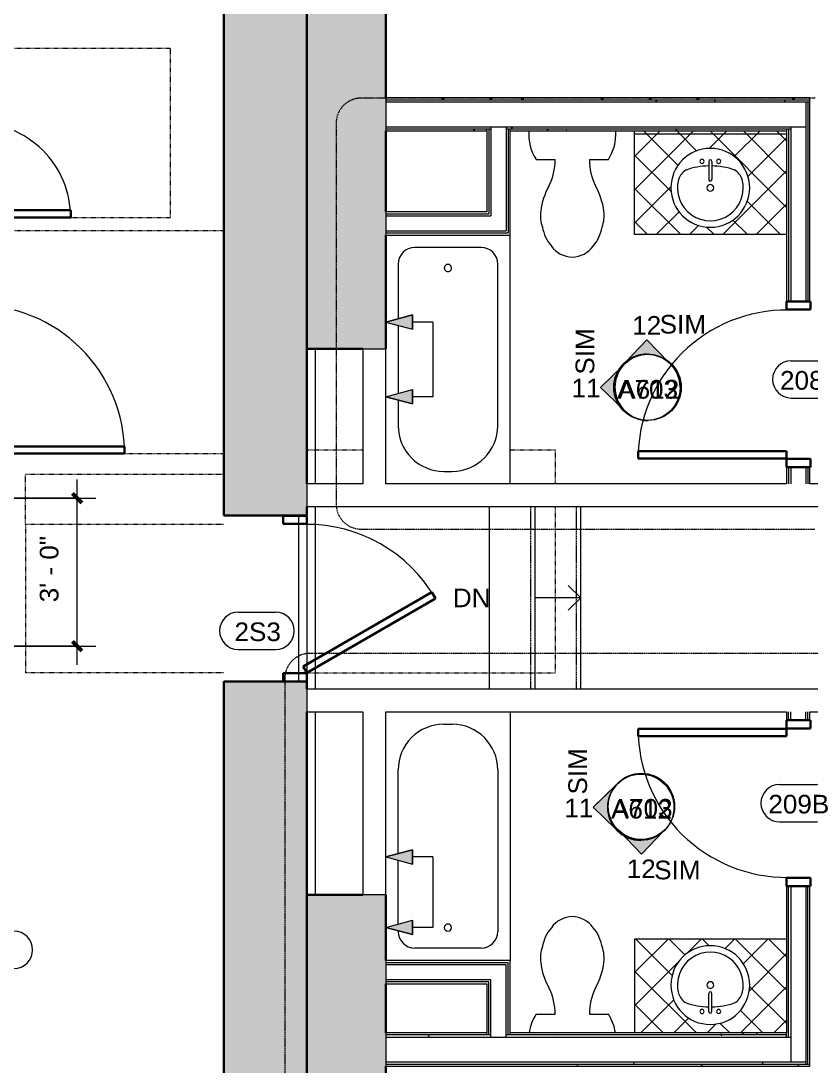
# Model space of a CAD drawing. Header units: inches. Extents: x -1176 to 1507, y -2587 to 978.
# Drawn here: x -639 to -448.5, y 212.2 to 464.3 of the extents above; entities that cross this region are included whole.
import ezdxf

# ---------------------------------------------------------------- set-up
doc = ezdxf.new("R2010")
doc.units = ezdxf.units.IN
doc.header["$MEASUREMENT"] = 0
for name, pattern in [('Dash', [0.25, 0.125, -0.125]), ('Dash Dot 3_16_', [0.3125, 0.1875, -0.0625, 0, -0.0625]), ('Overhead 1_16_', [0.101562, 0.0625, -0.039062])]:
    doc.linetypes.add(name, pattern=pattern)
for name, color, linetype, lineweight in [('A-ANNO-DIMS', 211, 'Continuous', 9), ('A-ANNO-DIMS-48', 211, 'Continuous', 9), ('A-ANNO-NOTE', 131, 'Continuous', 9), ('A-ANNO-SYMB', 150, 'Continuous', 9), ('A-DETL-GENF', 92, 'Continuous', 9), ('A-DOOR', 31, 'Continuous', 18), ('A-DOOR-FRAM', 31, 'Continuous', 30), ('A-DOOR-IDEN', 31, 'Continuous', 9), ('A-FLOR', 192, 'Continuous', 18), ('A-GENM', 13, 'Continuous', 18), ('A-WALL', 113, 'Continuous', 18), ('A-WALL-PATT', 111, 'Continuous', 18), ('G-ANNO-SYMB', 111, 'Continuous', 9), ('I-WALL', 2, 'Continuous', 18), ('P-SANR-FIXT', 6, 'Continuous', 9), ('Q-CASE', 31, 'Continuous', 9), ('S-STRS', 31, 'Continuous', 18), ('S-STRS-ANNO', 31, 'Continuous', 9), ('S-STRS-IDEN', 31, 'Continuous', 9)]:
    doc.layers.add(name, color=color, linetype=linetype, lineweight=lineweight)
doc.styles.add('Arial', font='arial.ttf', dxfattribs={"height": 4.5})
doc.styles.add('Swis721 Lt BT', font='swissl.ttf', dxfattribs={"height": 4.5})
doc.dimstyles.new('OTJ_-_3_32__Linear__1_2__Tolerance_1', dxfattribs={"dimscale": 12, "dimtxt": 4.748918, "dimasz": 0.1875, "dimexe": 0.375, "dimexo": 0.25, "dimgap": 0.25, "dimtad": 1, "dimdec": 1, "dimrnd": 0.5, "dimzin": 3, "dimdsep": 46, "dimlunit": 4, "dimtxsty": 'Swis721 Lt BT', "dimblk1": 'OBLIQUE', "dimblk2": 'OBLIQUE', "dimsah": 1, "dimcen": 0.09, "dimdle": 0.375, "dimazin": 0, "dimtfac": 1, "dimtdec": 4, "dimtix": 1, "dimtmove": 0, "dimatfit": 3, "dimfxl": 1, "dimtvp": 1, "dimfrac": 2, "dimtolj": 1, "dimtzin": 0, "dimarcsym": 2})
pattern_1 = [(0, (0, 0), (15.36, 3.84), [0.634, -10.886, 0.634, -10.886, -61.44]), (0, (0, 0), (15.36, 3.84), [-23.04, 0.634, -22.406, 0.634, -10.886, -26.88]), (0, (0, 0), (15.36, 3.84), [-57.6, 0.634, -7.046, 0.634, -18.566]), (120, (5.76, 1.92), (-11.005538, 11.38215), [0.634, -10.886, 0.634, -10.886, -61.44]), (120, (5.76, 1.92), (-11.005538, 11.38215), [-23.04, 0.634, -22.406, 0.634, -10.886, -26.88]), (120, (5.76, 1.92), (-11.005538, 11.38215), [-57.6, 0.634, -7.046, 0.634, -18.566]), (240, (7.68, 9.6), (-4.354462, -15.22215), [0.634, -10.886, 0.634, -10.886, -61.44]), (240, (7.68, 9.6), (-4.354462, -15.22215), [-23.04, 0.634, -22.406, 0.634, -10.886, -26.88]), (240, (7.68, 9.6), (-4.354462, -15.22215), [-57.6, 0.634, -7.046, 0.634, -18.566])]

# ---------------------------------------------------------------- blocks, each defined once
blk = doc.blocks.new('Vanity Counter Top w Round Sink Hole - 24_ Depth-7683068-2nd Floor Construction')
at = {"layer": 'Q-CASE'}
h = blk.add_hatch(dxfattribs=at)
h.set_pattern_fill('FP_37', color=256, style=0, pattern_type=2)
h.set_pattern_definition([(225, (-506.709, 437.708), (4.006467, -4.006467), []), (315, (-506.709, 437.708), (4.006467, 4.006467), [])])
h.paths.add_polyline_path([(-42.45, 25), (-52.26, 25), (-52.26, 0), (-15.64, 0), (-15.64, 25), (-41.31, 25)], flags=0)
h.paths.add_polyline_path([(-33.89, 23.21), (-31.77, 22.97), (-29.77, 22.27), (-27.96, 21.14), (-26.46, 19.63), (-25.33, 17.83), (-24.63, 15.82), (-24.39, 13.71), (-24.63, 11.59), (-25.33, 9.59), (-26.46, 7.78), (-27.96, 6.28), (-29.77, 5.15), (-31.77, 4.45), (-33.89, 4.21), (-36, 4.45), (-38.01, 5.15), (-39.81, 6.28), (-41.31, 7.78), (-42.45, 9.59), (-43.15, 11.59), (-43.39, 13.71), (-43.15, 15.82), (-42.42, 17.87), (-41.31, 19.63), (-39.81, 21.14), (-38.01, 22.27), (-36, 22.97)], flags=0)
for p, q in [((-52.26, 25), (-15.64, 25)), ((-15.64, 25), (-15.64, 0)), ((-52.26, 0.75), (-15.64, 0.75))]:
    blk.add_line(p, q, dxfattribs=at)
blk = doc.blocks.new('Sink Vanity-Round - 19_ x 19_-6996918-2nd Floor Construction')
at = {"layer": 'P-SANR-FIXT'}
for p, q in [((3.43, -9.73), (3.43, -5.36)), ((4.18, -9.73), (4.18, -5.36))]:
    blk.add_line(p, q, dxfattribs=at)
for centre, radius, start, end in [((3.81, -3.35), 9.5, 90, 270), ((3.81, -3.35), 9.5, 270, 90), ((3.81, -3.35), 7.93, 345.3071, 194.6929), ((3.81, -3.35), 0.812, 0, 180), ((3.81, -3.35), 0.812, 180, 0), ((3.81, -5.36), 0.375, 0, 180), ((0.05, -4.11), 4.12, 197.8096, 239.2073), ((7.56, -4.11), 4.12, 300.7927, 342.1904), ((3.81, 9.17), 17.81, 250.7914, 268.7933), ((1.81, -9.73), 0.5, 0, 180), ((1.81, -9.73), 0.5, 180, 0), ((3.81, -9.73), 0.375, 180, 0), ((3.81, 9.17), 17.81, 271.2067, 289.2086), ((5.81, -9.73), 0.5, 0, 180), ((5.81, -9.73), 0.5, 180, 0)]:
    blk.add_arc(centre, radius, start, end, dxfattribs=at)
blk = doc.blocks.new('Single Flush - D2 3_ X 8_-8252885-2nd Floor Construction')
at = {"layer": 'A-DOOR', "lineweight": 30}
for p, q in [((16.15625, -2.8125), (17.90625, -2.8125)), ((16.15625, -38.625), (16.15625, -2.8125)), ((17.90625, -2.8125), (17.90625, -38.625)), ((17.90625, -38.625), (16.15625, -38.625))]:
    blk.add_line(p, q, dxfattribs=at)
at = {"layer": 'A-DOOR', "lineweight": 9}
blk.add_arc((17.90625, -2.8125), 35.8125, 179.5, 270, dxfattribs=at)
at = {"layer": 'A-DOOR-FRAM'}
for p, q in [((-20, 2.9375), (-20, -2.8125)), ((-20, 2.9375), (-18, 2.9375)), ((-18, 2.9375), (-18, -2.8125)), ((18.000004, 2.9375), (18.000004, -2.8125)), ((18.000004, 2.9375), (20.000004, 2.9375)), ((20.000004, 2.9375), (20.000004, -2.8125)), ((-20, -2.8125), (-18, -2.8125)), ((18.000004, -2.8125), (20.000004, -2.8125))]:
    blk.add_line(p, q, dxfattribs=at)
blk = doc.blocks.new('Single Flush - D2 3_ X 8_-8252906-2nd Floor Construction')
at = {"layer": 'A-DOOR', "lineweight": 30}
for p, q in [((16.16, 38.62), (16.16, 2.81)), ((17.91, 38.62), (16.16, 38.62)), ((17.91, 2.81), (17.91, 38.62)), ((16.16, 2.81), (17.91, 2.81))]:
    blk.add_line(p, q, dxfattribs=at)
at = {"layer": 'A-DOOR', "lineweight": 9}
blk.add_arc((17.91, 2.81), 35.81, 90, 180.5, dxfattribs=at)
at = {"layer": 'A-DOOR-FRAM'}
for p, q in [((-20, -2.94), (-20, 2.81)), ((-20, 2.81), (-18, 2.81)), ((-18, -2.94), (-18, 2.81)), ((18, -2.94), (18, 2.81)), ((18, 2.81), (20, 2.81)), ((20, -2.94), (20, 2.81)), ((-20, -2.94), (-18, -2.94)), ((18, -2.94), (20, -2.94))]:
    blk.add_line(p, q, dxfattribs=at)
at = {"layer": 'A-GENM', "linetype": 'Dash', "lineweight": 9}
for p, q in [((-35.91, 2.81), (-35.91, 62.56)), ((17.91, 2.81), (17.91, 62.56)), ((17.87, 2.81), (17.91, 2.81)), ((-17.91, -2.81), (-17.91, -39.74)), ((17.87, -2.81), (17.91, -2.81)), ((17.91, -2.81), (17.91, -39.74))]:
    blk.add_line(p, q, dxfattribs=at)
blk = doc.blocks.new('Single Flush - D2 3_ X 8_-8252881-2nd Floor Construction')
at = {"layer": 'A-DOOR', "lineweight": 30}
for p, q in [((0, 41.01), (-1.52, 40.14)), ((17.91, 10), (0, 41.01)), ((-1.52, 40.14), (16.39, 9.12)), ((16.39, 9.12), (17.91, 10))]:
    blk.add_line(p, q, dxfattribs=at)
at = {"layer": 'A-DOOR', "lineweight": 9}
blk.add_arc((17.91, 10), 35.81, 120, 180.5, dxfattribs=at)
at = {"layer": 'A-DOOR-FRAM'}
for p, q in [((-20, 4.25), (-20, 10)), ((-20, 10), (-18, 10)), ((-18, 4.25), (-18, 10)), ((18, 4.25), (18, 10)), ((18, 10), (20, 10)), ((20, 4.25), (20, 10)), ((-20, 4.25), (-18, 4.25)), ((18, 4.25), (20, 4.25))]:
    blk.add_line(p, q, dxfattribs=at)
at = {"layer": 'A-GENM', "linetype": 'Dash', "lineweight": 9}
for p, q in [((-35.91, 69.81), (-27.69, 69.81)), ((-35.91, 59), (-35.91, 69.81)), ((-22.19, 69.81), (17.91, 69.81)), ((17.91, 10), (17.91, 69.81)), ((-35.91, 10), (-35.91, 23.5)), ((17.87, 10), (17.91, 10)), ((-29.91, -10), (-29.91, -57.81)), ((-17.91, -10), (-17.91, -57.81)), ((17.87, -10), (17.91, -10)), ((17.91, -10), (17.91, -57.81)), ((-17.91, -57.81), (-29.91, -57.81)), ((-17.91, -57.81), (17.91, -57.81))]:
    blk.add_line(p, q, dxfattribs=at)
blk = doc.blocks.new('Single Flush - D2 3_ X 8_-8252890-2nd Floor Construction')
at = {"layer": 'A-DOOR', "lineweight": 30}
for p, q in [((16.15625, 38.625), (16.15625, 2.8125)), ((17.90625, 38.625), (16.15625, 38.625)), ((17.90625, 2.8125), (17.90625, 38.625)), ((16.15625, 2.8125), (17.90625, 2.8125))]:
    blk.add_line(p, q, dxfattribs=at)
at = {"layer": 'A-DOOR', "lineweight": 9}
blk.add_arc((17.90625, 2.8125), 35.8125, 90, 180.5, dxfattribs=at)
at = {"layer": 'A-DOOR-FRAM'}
for p, q in [((-20, -2.9375), (-20, 2.8125)), ((-20, 2.8125), (-18, 2.8125)), ((-18, -2.9375), (-18, 2.8125)), ((18.000004, -2.9375), (18.000004, 2.8125)), ((18.000004, 2.8125), (20.000004, 2.8125)), ((20.000004, -2.9375), (20.000004, 2.8125)), ((-20, -2.9375), (-18, -2.9375)), ((18.000004, -2.9375), (20.000004, -2.9375))]:
    blk.add_line(p, q, dxfattribs=at)
blk = doc.blocks.new('Vanity Counter Top w Round Sink Hole - 24_ Depth-7683070-2nd Floor Construction')
at = {"layer": 'Q-CASE'}
h = blk.add_hatch(dxfattribs=at)
h.set_pattern_fill('FP_43', color=256, style=0, pattern_type=2)
h.set_pattern_definition([(225, (-506.709, 217.811), (4.006467, -4.006467), []), (315, (-506.709, 217.811), (4.006467, 4.006467), [])])
h.paths.add_polyline_path([(-15.64, -2.38), (-52.26, -2.38), (-52.26, -25), (-15.64, -25), (-15.64, -4.65)], flags=0)
h.paths.add_polyline_path([(-33.89, -4.41), (-31.77, -4.65), (-29.77, -5.35), (-27.96, -6.49), (-26.46, -7.99), (-25.33, -9.79), (-24.63, -11.8), (-24.39, -13.91), (-24.63, -16.03), (-25.33, -18.03), (-26.46, -19.84), (-27.96, -21.34), (-29.77, -22.47), (-31.77, -23.17), (-33.89, -23.41), (-36, -23.17), (-38.01, -22.47), (-39.81, -21.34), (-41.31, -19.84), (-42.45, -18.03), (-43.15, -16.03), (-43.39, -13.91), (-43.15, -11.8), (-42.45, -9.79), (-41.31, -7.99), (-39.81, -6.49), (-38.01, -5.35), (-36, -4.65)], flags=0)
for p, q in [((-15.64, -25), (-15.64, -2.38)), ((-52.26, -25), (-15.64, -25))]:
    blk.add_line(p, q, dxfattribs=at)
blk = doc.blocks.new('Tub-Rectangular-3D - Tub-Rectangular-3D-7038406-2nd Floor Construction')
at = {"layer": 'P-SANR-FIXT'}
for p, q in [((-36.72, -5.75), (-36.53, -5.75)), ((-34.92, -5.75), (-19.53, -5.75)), ((-17.92, -5.75), (2.28, -5.75)), ((-40.72, -25.75), (-40.72, -9.75)), ((13.28, -16.75), (13.28, -18.75)), ((2.28, -29.75), (-36.72, -29.75)), ((16.28, -32.75), (-43.72, -32.75))]:
    blk.add_line(p, q, dxfattribs=at)
for centre, radius, start, end in [((-36.72, -9.75), 4, 90, 180), ((2.28, -16.75), 11, 360, 90), ((-35.77, -17.75), 0.875, 90, 270), ((-35.77, -17.75), 0.875, 270, 90), ((2.28, -18.75), 11, 270, 0), ((-36.72, -25.75), 4, 180, 270)]:
    blk.add_arc(centre, radius, start, end, dxfattribs=at)
blk = doc.blocks.new('Sink Vanity-Round - 19_ x 19_-4918671-2nd Floor Construction')
at = {"layer": 'P-SANR-FIXT'}
for p, q in [((3.43, 9.73), (3.43, 5.36)), ((4.18, 9.73), (4.18, 5.36))]:
    blk.add_line(p, q, dxfattribs=at)
for centre, radius, start, end in [((3.81, 3.35), 9.5, 90, 270), ((3.81, 3.35), 9.5, 270, 90), ((1.81, 9.73), 0.5, 360, 180), ((3.81, 9.73), 0.375, 360, 180), ((5.81, 9.73), 0.5, 0, 180), ((0.05, 4.11), 4.12, 120.7927, 162.1904), ((3.81, -9.17), 17.81, 91.2067, 109.2086), ((1.81, 9.73), 0.5, 180, 360), ((3.81, -9.17), 17.81, 70.7914, 88.7933), ((5.81, 9.73), 0.5, 180, 360), ((7.56, 4.11), 4.12, 17.8096, 59.2073), ((3.81, 3.35), 7.93, 165.3071, 14.6929), ((3.81, 5.36), 0.375, 180, 360), ((3.81, 3.35), 0.812, 360, 180), ((3.81, 3.35), 0.813, 180, 360)]:
    blk.add_arc(centre, radius, start, end, dxfattribs=at)
blk = doc.blocks.new('P-Toilet-Floor-3D - Floor Mount-V60-2nd Floor Construction')
at = {"layer": 'P-SANR-FIXT'}
for p, q in [((-8.7, 8.31), (-4.13, 8.31)), ((4.13, 8.31), (8.7, 8.31))]:
    blk.add_line(p, q, dxfattribs=at)
for centre, radius, start, end in [((0.18, 25.42), 6.45, 91.5969, 144.1622), ((-0.18, 25.42), 6.45, 35.8378, 88.4031), ((2.68, 22.72), 10.08, 140.0681, 169.0843), ((-2.68, 22.72), 10.08, 10.9157, 39.9319), ((0.88, 21.86), 8.56, 161.1064, 187.2133), ((-0.88, 21.86), 8.56, 352.7867, 18.8936), ((9.41, 22.94), 17.16, 187.2133, 208.7603), ((-9.41, 22.94), 17.16, 331.2397, 352.7867), ((-17.85, 8.46), 13.72, 359.3911, 27.0003), ((17.85, 8.46), 13.72, 152.9997, 180.6089), ((0.69, 2.25), 11.19, 147.1473, 171.9095), ((-0.69, 2.25), 11.19, 8.0905, 32.8527)]:
    blk.add_arc(centre, radius, start, end, dxfattribs=at)
blk = doc.blocks.new('Tub-Rectangular-3D - Tub-Rectangular-3D-7642864-2nd Floor Construction')
at = {"layer": 'P-SANR-FIXT'}
for p, q in [((16.28, 32.75), (-43.72, 32.75)), ((2.28, 29.75), (-36.72, 29.75)), ((-40.72, 25.75), (-40.72, 9.75)), ((13.28, 16.75), (13.28, 18.75)), ((-36.72, 5.75), (-23.53, 5.75)), ((-21.92, 5.75), (-5.53, 5.75)), ((-3.92, 5.75), (2.28, 5.75))]:
    blk.add_line(p, q, dxfattribs=at)
for centre, radius, start, end in [((-36.72, 25.75), 4, 90, 180), ((2.28, 18.75), 11, 360, 90), ((-35.77, 17.75), 0.875, 90, 270), ((-35.77, 17.75), 0.875, 270, 90), ((2.28, 16.75), 11, 270, 0), ((-36.72, 9.75), 4, 180, 270)]:
    blk.add_arc(centre, radius, start, end, dxfattribs=at)
blk = doc.blocks.new('P-Toilet-Floor-3D - Floor Mount-7330913-2nd Floor Construction')
at = {"layer": 'P-SANR-FIXT'}
for p, q in [((10.46, -1.47), (-10.46, -1.47)), ((-8.7, -8.31), (-4.13, -8.31)), ((4.13, -8.31), (8.7, -8.31))]:
    blk.add_line(p, q, dxfattribs=at)
for centre, radius, start, end in [((0.69, -2.25), 11.19, 176.0012, 212.8527), ((-0.69, -2.25), 11.19, 327.1473, 3.9988), ((-17.85, -8.46), 13.72, 332.9997, 0.6089), ((17.85, -8.46), 13.72, 179.3911, 207.0003), ((9.41, -22.94), 17.16, 151.2397, 172.7867), ((-9.41, -22.94), 17.16, 7.2133, 28.7603), ((0.88, -21.86), 8.56, 172.7867, 198.8936), ((-0.88, -21.86), 8.56, 341.1064, 7.2133), ((2.68, -22.72), 10.08, 190.9157, 219.9319), ((-2.68, -22.72), 10.08, 320.0681, 349.0843), ((0.18, -25.42), 6.45, 215.8378, 268.4031), ((-0.18, -25.42), 6.45, 271.5969, 324.1622)]:
    blk.add_arc(centre, radius, start, end, dxfattribs=at)
blk = doc.blocks.new('Single Flush - D2 1_11_ X 8_-8524823-2nd Floor Construction')
at = {"layer": 'A-DOOR', "lineweight": 30}
for p, q in [((9.66, 25.62), (9.66, 2.81)), ((11.41, 25.62), (9.66, 25.62)), ((11.41, 2.81), (11.41, 25.62)), ((9.66, 2.81), (11.41, 2.81))]:
    blk.add_line(p, q, dxfattribs=at)
at = {"layer": 'A-DOOR', "lineweight": 9}
blk.add_arc((11.41, 2.81), 22.81, 90, 180.5, dxfattribs=at)
at = {"layer": 'A-DOOR-FRAM'}
for p, q in [((-13.5, -2.94), (-13.5, 2.81)), ((-13.5, 2.81), (-11.5, 2.81)), ((-11.5, -2.94), (-11.5, 2.81)), ((11.5, -2.94), (11.5, 2.81)), ((11.5, 2.81), (13.5, 2.81)), ((13.5, -2.94), (13.5, 2.81)), ((-13.5, -2.94), (-11.5, -2.94)), ((11.5, -2.94), (13.5, -2.94))]:
    blk.add_line(p, q, dxfattribs=at)
at = {"layer": 'A-GENM', "linetype": 'Dash', "lineweight": 9}
for p, q in [((-29.41, 49.63), (11.41, 49.63)), ((-29.41, 2.81), (-29.41, 49.63)), ((11.41, 2.81), (11.41, 49.63)), ((11.37, 2.81), (11.41, 2.81)), ((-23.41, -2.81), (-23.41, -37.63)), ((-11.41, -2.81), (-11.41, -37.63)), ((11.37, -2.81), (11.41, -2.81)), ((11.41, -2.81), (11.41, -37.63)), ((-20.91, -37.63), (-23.41, -37.63)), ((-11.41, -37.63), (-15.28, -37.63)), ((-11.41, -37.63), (11.41, -37.63))]:
    blk.add_line(p, q, dxfattribs=at)
blk = doc.blocks.new('Align Symbol - Adjustable-8204918-2nd Floor Construction')
at = {"layer": 'A-DETL-GENF'}
for p, q in [((0, 11.35), (0, 6.45)), ((0, 11.35), (18, 11.35)), ((18, 11.35), (18, 6.45))]:
    blk.add_line(p, q, dxfattribs=at)
blk = doc.blocks.new('Align Symbol - Adjustable-8204873-2nd Floor Construction')
at = {"layer": 'A-DETL-GENF'}
for p, q in [((0, 11.35), (0, 6.45)), ((0, 11.35), (17, 11.35)), ((17, 11.35), (17, 6.45))]:
    blk.add_line(p, q, dxfattribs=at)
blk = doc.blocks.new('Door Tag - Door Tag-41184-2nd Floor Construction')
at = {"layer": 'A-DOOR-IDEN'}
for p, q in [((-0.09375, 0.09375), (0.09375, 0.09375)), ((-0.09375, -0.09375), (0.09375, -0.09375))]:
    blk.add_line(p, q, dxfattribs=at)
for centre, start, end in [((-0.09375, 0), 90, 270), ((0.09375, 0), 270, 90)]:
    blk.add_arc(centre, 0.09375, start, end, dxfattribs=at)
blk = doc.blocks.new('DIMBLOCK41-2nd Floor Construction')
at = {"layer": 'A-ANNO-DIMS-48'}
for p, q in [((-625.45, 308.94), (-625.45, 353.69)), ((-646.82, 349.19), (-620.95, 349.19)), ((-625.45, 349.19), (-646.82, 349.19)), ((-646.82, 313.44), (-620.95, 313.44)), ((-625.45, 313.44), (-646.82, 313.44))]:
    blk.add_line(p, q, dxfattribs=at)
at = {"layer": 'A-ANNO-DIMS-48', "lineweight": 50}
for p, q in [((-625.45, 349.19), (-626.58, 350.31)), ((-625.45, 349.19), (-624.33, 348.06)), ((-625.45, 313.44), (-626.58, 314.56)), ((-625.45, 313.44), (-624.33, 312.31))]:
    blk.add_line(p, q, dxfattribs=at)
at = {"layer": 'A-ANNO-DIMS-48', "color": 0, "insert": (-634.46, 324.04), "char_height": 4.5, "width": 17.4579, "attachment_point": 1, "rotation": 90, "line_spacing_factor": 1.005062, "style": 'Swis721 Lt BT'}
blk.add_mtext('3\' - 0"', dxfattribs=at)
blk = doc.blocks.new('_Oblique')
at = {"color": 0, "linetype": 'ByBlock', "lineweight": -2}
blk.add_line((-0.5, -0.5), (0.5, 0.5), dxfattribs=at)
blk = doc.blocks.new('Elevation - Filled Arrow 2-347888-2nd Floor Construction')
at = {"layer": 'G-ANNO-SYMB'}
blk.add_circle((0, 0), 0.1664, dxfattribs=at)
blk = doc.blocks.new('Elevation - Filled Arrow-151867-2nd Floor Construction')
at = {"layer": 'G-ANNO-SYMB'}
h = blk.add_hatch(color=256, dxfattribs=at)
edge = h.paths.add_edge_path(flags=0)
edge.add_line((0, 0.2393), (0.1103, 0.1247))
edge.add_arc((-0.0002, -0.0002), 0.1667, 48.498, 130.5571)
edge.add_line((-0.1085, 0.1265), (0, 0.2393))
for p, q in [((0, 0.2393), (-0.1085, 0.1265)), ((-0.1084, 0.1266), (0, 0.2393)), ((0, 0.2393), (-0.1084, 0.1266)), ((0, 0.2393), (0.11, 0.1249)), ((0.1103, 0.1247), (0, 0.2393))]:
    blk.add_line(p, q, dxfattribs=at)
blk.add_arc((-0.0002, -0.0002), 0.1667, 48.498, 130.5571, dxfattribs=at)
blk.add_ellipse((-0.0002, -0.0001), major_axis=(-0.1667, 0), ratio=0.999376, start_param=3.141593, end_param=6.283185, dxfattribs=at)

msp = doc.modelspace()

# ---------------------------------------------------------------- hatches: boundary and pattern name
at = {"layer": 'A-ANNO-NOTE'}
for points in [[(-544.62, 389.89), (-544.62, 393.35), (-551.07, 391.62)], [(-544.62, 371.89), (-544.62, 375.35), (-551.07, 373.62)], [(-544.62, 260.89), (-544.62, 264.35), (-551.07, 262.62)], [(-544.62, 243.89), (-544.62, 247.35), (-551.07, 245.62)]]:
    msp.add_hatch(color=256, dxfattribs=at).paths.add_polyline_path(points, flags=0)
at = {"layer": 'A-WALL-PATT', "lineweight": 9}
h = msp.add_hatch(color=7, dxfattribs=at)
h.paths.add_polyline_path([(-570.07, 190.25), (-570.07, 304.93), (-590.07, 304.93), (-590.07, 190.25)], flags=0)
h.paths.add_polyline_path([(-590.07, 345.08), (-570.07, 345.08), (-570.07, 543.68), (-590.07, 543.68), (-590.07, 358.61)], flags=0)
for points in [[(-566.8, 385.19), (-551.07, 385.19), (-551.07, 484.37), (-570.07, 484.37), (-570.07, 385.19)], [(-566.8, 164.21), (-551.07, 164.21), (-551.07, 253.47), (-570.07, 253.47), (-570.07, 164.21)]]:
    msp.add_hatch(color=7, dxfattribs=at).paths.add_polyline_path(points, flags=0)
h = msp.add_hatch(dxfattribs=at)
h.set_pattern_fill('FP_6', color=256, style=0, pattern_type=2)
h.set_pattern_definition(pattern_1)
h.paths.add_polyline_path([(-448.82, 445.21), (-448.82, 445.71), (-551.07, 445.71), (-551.07, 445.21), (-462.91, 445.21)], flags=0)
h = msp.add_hatch(dxfattribs=at)
h.set_pattern_fill('FP_6', color=256, style=0, pattern_type=2)
h.set_pattern_definition(pattern_1)
h.paths.add_polyline_path([(-449.32, 444.71), (-448.82, 444.71), (-448.82, 445.21), (-551.07, 445.21), (-551.07, 444.71), (-449.82, 444.71)], flags=0)
h = msp.add_hatch(dxfattribs=at)
h.set_pattern_fill('FP_6', color=256, style=0, pattern_type=2)
h.set_pattern_definition(pattern_1)
h.paths.add_polyline_path([(-453.45, 438.21), (-453.45, 438.71), (-522.07, 438.71), (-522.07, 438.21), (-453.95, 438.21)], flags=0)
h.paths.add_polyline_path([(-551.07, 438.21), (-525.7, 438.21), (-525.7, 438.71), (-551.07, 438.71)], flags=0)
h = msp.add_hatch(dxfattribs=at)
h.set_pattern_fill('FP_6', color=256, style=0, pattern_type=2)
h.set_pattern_definition(pattern_1)
h.paths.add_polyline_path([(-462.91, 437.71), (-454.45, 437.71), (-454.45, 438.21), (-521.07, 438.21), (-521.07, 437.71), (-497.54, 437.71)], flags=0)
h.paths.add_polyline_path([(-551.07, 437.71), (-526.7, 437.71), (-526.7, 438.21), (-551.07, 438.21)], flags=0)
h = msp.add_hatch(dxfattribs=at)
h.set_pattern_fill('FP_6', color=256, style=0, pattern_type=2)
h.set_pattern_definition(pattern_1)
h.paths.add_polyline_path([(-551.07, 219.69), (-526.7, 219.69), (-526.7, 220.19), (-551.07, 220.19)], flags=0)
h.paths.add_polyline_path([(-514.86, 219.69), (-454.45, 219.69), (-454.45, 220.19), (-521.07, 220.19), (-521.07, 219.69)], flags=0)
h = msp.add_hatch(dxfattribs=at)
h.set_pattern_fill('FP_6', color=256, style=0, pattern_type=2)
h.set_pattern_definition(pattern_1)
h.paths.add_polyline_path([(-454.45, 219.19), (-454.45, 219.69), (-522.07, 219.69), (-522.07, 219.19), (-462.91, 219.19)], flags=0)
h.paths.add_polyline_path([(-551.07, 219.19), (-525.7, 219.19), (-525.7, 219.69), (-551.07, 219.69)], flags=0)
h = msp.add_hatch(dxfattribs=at)
h.set_pattern_fill('FP_6', color=256, style=0, pattern_type=2)
h.set_pattern_definition(pattern_1)
h.paths.add_polyline_path([(-454.45, 212.69), (-449.82, 212.69), (-449.82, 213.19), (-551.07, 213.19), (-551.07, 212.69), (-462.91, 212.69)], flags=0)
h = msp.add_hatch(dxfattribs=at)
h.set_pattern_fill('FP_6', color=256, style=0, pattern_type=2)
h.set_pattern_definition(pattern_1)
h.paths.add_polyline_path([(-497.54, 212.19), (-448.82, 212.19), (-448.82, 212.69), (-551.07, 212.69), (-551.07, 212.19), (-514.86, 212.19)], flags=0)

# ---------------------------------------------------------------- linework, layer by layer
at = {"layer": 'A-ANNO-NOTE'}
for p, q in [((-544.62, 393.35), (-551.07, 391.62)), ((-551.07, 391.62), (-544.62, 393.35)), ((-544.62, 389.89), (-544.62, 393.35)), ((-544.62, 393.35), (-544.62, 389.89)), ((-551.07, 391.62), (-544.62, 389.89)), ((-551.07, 391.62), (-544.62, 389.89)), ((-551.07, 373.62), (-544.62, 375.35)), ((-551.07, 373.62), (-544.62, 375.35)), ((-544.62, 371.89), (-551.07, 373.62)), ((-551.07, 373.62), (-544.62, 371.89)), ((-544.62, 375.35), (-544.62, 371.89)), ((-544.62, 371.89), (-544.62, 375.35)), ((-544.62, 264.35), (-551.07, 262.62)), ((-551.07, 262.62), (-544.62, 264.35)), ((-551.07, 262.62), (-544.62, 260.89)), ((-551.07, 262.62), (-544.62, 260.89)), ((-544.62, 260.89), (-544.62, 264.35)), ((-544.62, 264.35), (-544.62, 260.89)), ((-551.07, 245.62), (-544.62, 247.35)), ((-551.07, 245.62), (-544.62, 247.35)), ((-544.62, 247.35), (-544.62, 243.89)), ((-544.62, 243.89), (-544.62, 247.35)), ((-544.62, 243.89), (-551.07, 245.62)), ((-551.07, 245.62), (-544.62, 243.89))]:
    msp.add_line(p, q, dxfattribs=at)
at = {"layer": 'A-ANNO-SYMB', "linetype": 'Dash Dot 3_16_'}
for p, q in [((-447.59, 445.63), (-557.01, 445.63)), ((-563.01, 439.63), (-563.01, 347.7)), ((-557.01, 341.7), (-447.59, 341.7)), ((-442.96, 311.72), (-569.38, 311.72)), ((-575.38, 305.72), (-575.38, 209.72))]:
    msp.add_line(p, q, dxfattribs=at)
for centre, start, end in [((-557.01, 439.63), 90, 180), ((-557.01, 347.7), 180, 270), ((-569.38, 305.72), 90, 180)]:
    msp.add_arc(centre, 6, start, end, dxfattribs=at)
at = {"layer": 'A-FLOR'}
for p, q in [((-568.07, 385.19), (-568.07, 352.62)), ((-568.07, 347.12), (-568.07, 303.12)), ((-568.07, 297.62), (-568.07, 253.47))]:
    msp.add_line(p, q, dxfattribs=at)
at = {"layer": 'A-WALL', "color": 8, "lineweight": 30}
for p, q in [((-590.07, 563.68), (-590.07, 345.08)), ((-570.07, 352.62), (-570.07, 543.68)), ((-551.07, 445.71), (-551.07, 484.37)), ((-551.07, 418.25), (-551.07, 437.71)), ((-551.07, 385.19), (-551.07, 412.62)), ((-570.07, 385.19), (-556.57, 385.19)), ((-570.07, 345.08), (-570.07, 347.12)), ((-570.07, 304.93), (-590.07, 304.93)), ((-590.07, 304.93), (-590.07, 79.47)), ((-570.07, 303.12), (-570.07, 304.93)), ((-570.07, 110.94), (-570.07, 297.62)), ((-556.57, 253.47), (-570.07, 253.47)), ((-551.07, 237.62), (-551.07, 253.47)), ((-551.07, 220.19), (-551.07, 232)), ((-551.07, 164.21), (-551.07, 212.19))]:
    msp.add_line(p, q, dxfattribs=at)
at = {"layer": 'A-WALL'}
for p, q in [((-551.07, 445.71), (-551.07, 437.71)), ((-551.07, 445.21), (-448.82, 445.21)), ((-551.07, 444.71), (-448.82, 444.71)), ((-449.82, 444.71), (-449.82, 396.62)), ((-449.32, 444.71), (-449.32, 396.62)), ((-551.07, 438.71), (-449.82, 438.71)), ((-525.7, 438.71), (-525.7, 417.25)), ((-522.07, 438.71), (-522.07, 413.62)), ((-453.45, 438.71), (-453.45, 396.62)), ((-551.07, 438.21), (-525.7, 438.21)), ((-526.7, 437.71), (-526.7, 438.21)), ((-526.2, 438.21), (-526.2, 417.75)), ((-522.07, 438.21), (-454.45, 438.21)), ((-521.57, 438.21), (-521.57, 413.12)), ((-521.07, 437.71), (-521.07, 438.21)), ((-454.45, 438.21), (-454.45, 437.71)), ((-454.45, 438.21), (-453.45, 438.21)), ((-453.95, 438.21), (-453.95, 396.62)), ((-551.07, 418.25), (-551.07, 412.62)), ((-551.07, 417.75), (-526.2, 417.75)), ((-551.07, 417.25), (-525.7, 417.25)), ((-551.07, 413.62), (-522.07, 413.62)), ((-551.07, 413.12), (-521.57, 413.12)), ((-453.95, 356.62), (-453.95, 352.62)), ((-453.45, 356.62), (-453.45, 352.62)), ((-449.82, 356.62), (-449.82, 352.62)), ((-449.32, 356.62), (-449.32, 352.62)), ((-570.07, 352.62), (-570.07, 347.12)), ((-590.07, 345.08), (-590.07, 344.93)), ((-590.07, 344.93), (-570.07, 344.93)), ((-570.07, 344.93), (-570.07, 345.08)), ((-570.07, 303.12), (-570.07, 297.62)), ((-453.95, 295.6), (-453.95, 297.62)), ((-453.45, 295.6), (-453.45, 297.62)), ((-449.82, 295.6), (-449.82, 297.62)), ((-449.32, 295.6), (-449.32, 297.62)), ((-453.95, 219.19), (-453.95, 255.6)), ((-453.45, 255.6), (-453.45, 213.19)), ((-449.82, 255.6), (-449.82, 212.69)), ((-449.32, 212.69), (-449.32, 255.6)), ((-551.07, 237.62), (-551.07, 232)), ((-521.57, 237.12), (-551.07, 237.12)), ((-521.57, 219.69), (-521.57, 237.12)), ((-522.07, 236.62), (-551.07, 236.62)), ((-522.07, 219.19), (-522.07, 236.62)), ((-525.7, 233), (-551.07, 233)), ((-526.2, 232.5), (-551.07, 232.5)), ((-526.2, 219.69), (-526.2, 232.5)), ((-525.7, 219.19), (-525.7, 233)), ((-551.07, 220.19), (-551.07, 212.19)), ((-525.7, 219.69), (-551.07, 219.69)), ((-526.7, 219.69), (-526.7, 220.19)), ((-454.45, 219.69), (-522.07, 219.69)), ((-521.07, 219.69), (-521.07, 220.19)), ((-454.45, 219.19), (-454.45, 220.19)), ((-551.07, 219.19), (-453.45, 219.19)), ((-551.07, 213.19), (-449.82, 213.19)), ((-551.07, 212.69), (-448.82, 212.69))]:
    msp.add_line(p, q, dxfattribs=at)
at = {"layer": 'A-WALL', "color": 55}
for p, q in [((-556.57, 385.19), (-551.07, 385.19)), ((-551.07, 253.47), (-556.57, 253.47))]:
    msp.add_line(p, q, dxfattribs=at)
at = {"layer": 'A-WALL', "lineweight": 9}
msp.add_line((-570.07, 345.08), (-590.07, 345.08), dxfattribs=at)
at = {"layer": 'I-WALL'}
for p, q in [((-448.82, 445.71), (-551.07, 445.71)), ((-448.82, 396.62), (-448.82, 445.71)), ((-551.07, 437.71), (-526.7, 437.71)), ((-526.7, 437.71), (-526.7, 418.25)), ((-521.07, 437.71), (-454.45, 437.71)), ((-521.07, 412.62), (-521.07, 437.71)), ((-454.45, 437.71), (-454.45, 396.62)), ((-526.7, 418.25), (-551.07, 418.25)), ((-551.07, 412.62), (-521.07, 412.62)), ((-454.45, 396.62), (-448.82, 396.62)), ((-556.57, 385.19), (-556.57, 352.62)), ((-551.07, 352.62), (-551.07, 385.19)), ((-448.82, 356.62), (-454.45, 356.62)), ((-454.45, 356.62), (-454.45, 352.62)), ((-448.82, 352.62), (-448.82, 356.62)), ((-556.57, 352.62), (-570.07, 352.62)), ((-454.45, 352.62), (-551.07, 352.62)), ((-432.82, 352.62), (-448.82, 352.62)), ((-570.07, 347.12), (-432.82, 347.12)), ((-432.82, 303.12), (-570.07, 303.12)), ((-570.07, 297.62), (-556.57, 297.62)), ((-556.57, 297.62), (-556.57, 253.47)), ((-551.07, 297.62), (-454.45, 297.62)), ((-551.07, 253.47), (-551.07, 297.62)), ((-454.45, 297.62), (-454.45, 295.6)), ((-448.82, 297.62), (-432.82, 297.62)), ((-448.82, 295.6), (-448.82, 297.62)), ((-454.45, 295.6), (-448.82, 295.6)), ((-454.45, 255.6), (-454.45, 220.19)), ((-448.82, 255.6), (-454.45, 255.6)), ((-448.82, 212.19), (-448.82, 255.6)), ((-521.07, 237.62), (-551.07, 237.62)), ((-521.07, 220.19), (-521.07, 237.62)), ((-551.07, 232), (-526.7, 232)), ((-526.7, 232), (-526.7, 220.19)), ((-526.7, 220.19), (-551.07, 220.19)), ((-454.45, 220.19), (-521.07, 220.19)), ((-551.07, 212.19), (-448.82, 212.19))]:
    msp.add_line(p, q, dxfattribs=at)
at = {"layer": 'S-STRS', "lineweight": 9}
for p, q in [((-526.07, 303.12), (-526.07, 347.12)), ((-515.07, 303.12), (-515.07, 347.12)), ((-504.07, 303.12), (-504.07, 347.12)), ((-572.07, 344.93), (-572.07, 304.93)), ((-570.07, 344.93), (-570.07, 304.93))]:
    msp.add_line(p, q, dxfattribs=at)
at = {"layer": 'S-STRS', "linetype": 'Overhead 1_16_', "lineweight": 9}
for p, q in [((-516.07, 303.12), (-516.07, 347.12)), ((-505.07, 303.12), (-505.07, 347.12))]:
    msp.add_line(p, q, dxfattribs=at)
at = {"layer": 'S-STRS-ANNO'}
for q in [(-507.07, 328.12), (-515.07, 325.12), (-507.07, 322.12)]:
    msp.add_line((-504.07, 325.12), q, dxfattribs=at)

# ---------------------------------------------------------------- block references
at = {"layer": 'A-DETL-GENF', "rotation": 270}
for name, p in [('Align Symbol - Adjustable-8204918-2nd Floor Construction', (-551.07, 391.62)), ('Align Symbol - Adjustable-8204873-2nd Floor Construction', (-551.07, 262.62))]:
    msp.add_blockref(name, p, dxfattribs=at)
at = {"layer": 'A-DOOR'}
for name, p, rotation in [('Single Flush - D2 1_11_ X 8_-8524823-2nd Floor Construction', (-652.63, 428.28), 269.9999999999999), ('Single Flush - D2 3_ X 8_-8252906-2nd Floor Construction', (-652.63, 377.81), 269.9999999999999), ('Single Flush - D2 3_ X 8_-8252885-2nd Floor Construction', (-451.63, 376.62), 269.9999999999998), ('Single Flush - D2 3_ X 8_-8252881-2nd Floor Construction', (-580.07, 324.93), 269.9999999999999), ('Single Flush - D2 3_ X 8_-8252890-2nd Floor Construction', (-451.63, 275.6), 89.9999999999997)]:
    msp.add_blockref(name, p, dxfattribs=dict(at, rotation=rotation))
at = {"layer": 'A-DOOR-IDEN', "xscale": 47.99999999999997, "yscale": 47.99999999999997, "zscale": 47.99999999999997}
for p in [(-448.82, 377.81), (-582.12, 317.16), (-451.63, 275.6), (-645.19, 240.22)]:
    msp.add_blockref('Door Tag - Door Tag-41184-2nd Floor Construction', p, dxfattribs=at)
at = {"layer": 'G-ANNO-SYMB', "xscale": 47.99999999999997, "yscale": 47.99999999999997, "zscale": 47.99999999999997}
for name, p in [('Elevation - Filled Arrow-151867-2nd Floor Construction', (-488.1, 375.88)), ('Elevation - Filled Arrow 2-347888-2nd Floor Construction', (-488.1, 375.88)), ('Elevation - Filled Arrow 2-347888-2nd Floor Construction', (-487.83, 375.88)), ('Elevation - Filled Arrow 2-347888-2nd Floor Construction', (-489.58, 274.61)), ('Elevation - Filled Arrow 2-347888-2nd Floor Construction', (-489.43, 274.82))]:
    msp.add_blockref(name, p, dxfattribs=at)
for p, rotation in [((-487.83, 375.88), 90), ((-489.58, 274.61), 89.99999999999993)]:
    msp.add_blockref('Elevation - Filled Arrow-151867-2nd Floor Construction', p, dxfattribs=dict(at, rotation=rotation))
at = {"layer": 'G-ANNO-SYMB', "extrusion": (0, 0, -1), "xscale": 47.99999999999997, "yscale": 47.99999999999997, "zscale": 47.99999999999997, "rotation": 180}
msp.add_blockref('Elevation - Filled Arrow-151867-2nd Floor Construction', (489.43, 274.82), dxfattribs=at)
at = {"layer": 'P-SANR-FIXT'}
for name, p in [('P-Toilet-Floor-3D - Floor Mount-7330913-2nd Floor Construction', (-506.1, 439.15)), ('P-Toilet-Floor-3D - Floor Mount-V60-2nd Floor Construction', (-506.1, 216.37))]:
    msp.add_blockref(name, p, dxfattribs=at)
for name, p, rotation in [('Sink Vanity-Round - 19_ x 19_-6996918-2nd Floor Construction', (-469.02, 420.65), 180), ('Tub-Rectangular-3D - Tub-Rectangular-3D-7642864-2nd Floor Construction', (-553.82, 368.9), 269.9999999999998), ('Tub-Rectangular-3D - Tub-Rectangular-3D-7038406-2nd Floor Construction', (-553.82, 281.35), 89.9999999999999), ('Sink Vanity-Round - 19_ x 19_-4918671-2nd Floor Construction', (-469.02, 235.08), 180)]:
    msp.add_blockref(name, p, dxfattribs=dict(at, rotation=rotation))
at = {"layer": 'Q-CASE', "rotation": 180}
for name, p in [('Vanity Counter Top w Round Sink Hole - 24_ Depth-7683068-2nd Floor Construction', (-506.71, 437.71)), ('Vanity Counter Top w Round Sink Hole - 24_ Depth-7683070-2nd Floor Construction', (-506.71, 217.81))]:
    msp.add_blockref(name, p, dxfattribs=at)

# ---------------------------------------------------------------- texts
at = {"layer": 'A-DOOR-IDEN', "char_height": 4.5, "attachment_point": 1, "style": 'Swis721 Lt BT'}
for s, insert, width in [('208B', (-456.03, 379.82), 17.271), ('2S3', (-587.52, 319.18), 12.8775), ('209B', (-458.84, 277.61), 17.271)]:
    msp.add_mtext(s, dxfattribs=dict(at, insert=insert, width=width))
at = {"layer": 'G-ANNO-SYMB', "char_height": 4.5, "attachment_point": 1}
for s, insert, width, style in [('SIM', (-485.04, 393.35), 12.8775, 'Swis721 Lt BT'), ('12', (-491.66, 393.07), 8.181, 'Swis721 Lt BT'), ('11', (-506.27, 377.96), 8.181, 'Swis721 Lt BT'), ('A703', (-495.29, 377.66), 17.877, 'Arial'), ('A612', (-495.01, 377.66), 17.877, 'Arial'), ('11', (-508.02, 276.68), 8.181, 'Swis721 Lt BT'), ('A612', (-496.76, 276.38), 17.877, 'Arial'), ('A703', (-496.61, 276.6), 17.877, 'Arial'), ('12', (-492.98, 262.01), 8.181, 'Swis721 Lt BT'), ('SIM', (-486.36, 261.73), 12.8775, 'Swis721 Lt BT')]:
    msp.add_mtext(s, dxfattribs=dict(at, insert=insert, width=width, style=style))
at = {"layer": 'G-ANNO-SYMB', "char_height": 4.5, "width": 12.8775, "attachment_point": 1, "rotation": 90, "style": 'Swis721 Lt BT'}
for insert in [(-505.3, 378.95), (-507.05, 277.68)]:
    msp.add_mtext('SIM', dxfattribs=dict(at, insert=insert))
at = {"layer": 'S-STRS-IDEN', "insert": (-534.89, 327.36), "char_height": 4.5, "width": 10.5833, "attachment_point": 1, "line_spacing_factor": 1.005062, "style": 'Swis721 Lt BT'}
msp.add_mtext('DN', dxfattribs=at)

# ---------------------------------------------------------------- dimensions: what is measured, and where the dimension line sits
at = {"layer": 'A-ANNO-DIMS'}
dim = msp.add_linear_dim(base=(-625.45254323, 349.18635715), p1=(-649.82068544, 313.43635715), p2=(-649.82068544, 349.18635715), angle=90, dimstyle='OTJ_-_3_32__Linear__1_2__Tolerance_1', override={"dimpost": '<>', "dimfxl": 35.75}, dxfattribs=at)
dim.commit()
dim.dimension.update_dxf_attribs({"geometry": 'DIMBLOCK41-2nd Floor Construction', "text_midpoint": (-630.76517052, 331.31135715)})

doc.saveas('drawing.dxf')
